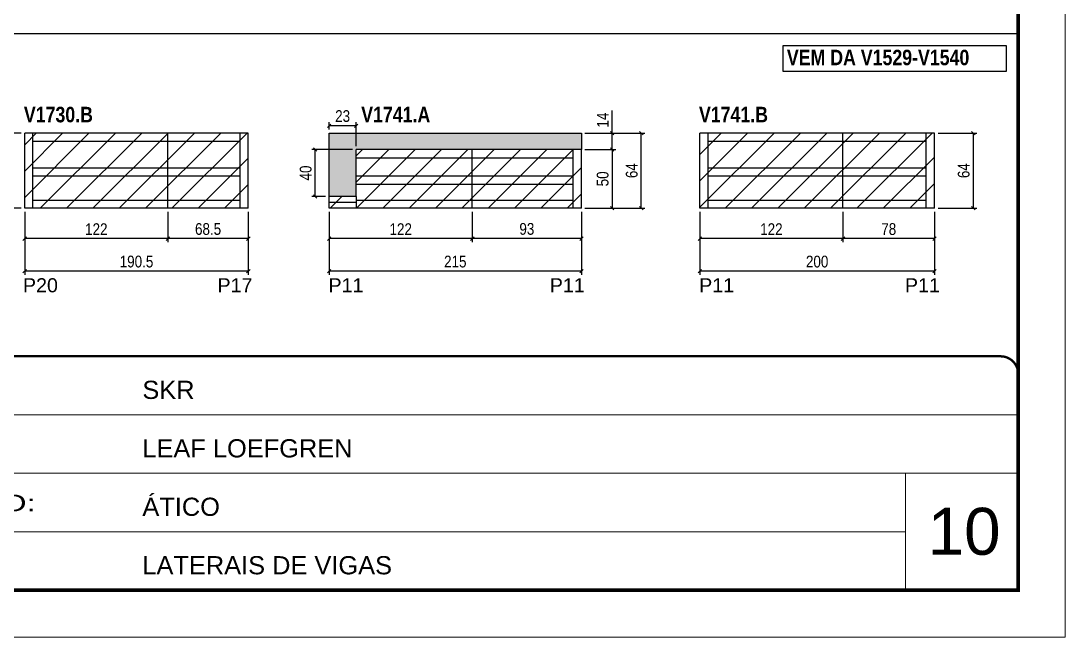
# Model space of a CAD drawing. Extents: x 3309 to 10008, y -2522 to 14608.
# Drawn here: x 5503 to 6393, y 11261 to 11786 of the extents above; entities that cross this region are included whole.
import ezdxf

# ---------------------------------------------------------------- set-up
doc = ezdxf.new("R2010")
doc.units = 0
doc.linetypes.add('CONTINUO', pattern=[0])
doc.linetypes.add('DASHED', pattern=[0.75, 0.5, -0.25])
for name, color, linetype in [('5', 5, 'Continuous'), ('COTA', 241, 'Continuous'), ('NOMENCLATURA', 7, 'Continuous'), ('Painéis', 200, 'Continuous'), ('SARR_2.2x10', 60, 'Continuous'), ('SARR_2.2x7', 40, 'Continuous')]:
    doc.layers.add(name, color=color, linetype=linetype)
for name, color, linetype, lineweight in [('CARIMBO', 255, 'Continuous', 9), ('Folhas', 255, 'Continuous', 9), ('Hachura', 251, 'Continuous', 9), ('SARRAFO DE PRESSAO', 251, 'DASHED', 9)]:
    doc.layers.add(name, color=color, linetype=linetype, lineweight=lineweight)
doc.styles.add('ARIAL', font='arial.ttf')
doc.styles.add('COTA TECNICA', font='techl___.ttf', dxfattribs={"height": 10})
doc.styles.get("Standard").update_dxf_attribs({"font": 'arial.ttf'})
doc.styles.add('TECNICA', font='techb___.ttf', dxfattribs={"height": 10})
doc.styles.add('Tecnologia', font='')
doc.styles.get('Tecnologia').set_extended_font_data('Forgotten Futurist')
doc.dimstyles.new('PAINEL', dxfattribs={"dimtxt": 10, "dimasz": 3, "dimexe": 3, "dimexo": 3, "dimgap": 3, "dimtad": 1, "dimdec": 1, "dimzin": 12, "dimdsep": 46, "dimtxsty": 'COTA TECNICA', "dimblk1": 'OBLIQUE', "dimblk2": 'OBLIQUE', "dimsah": 1, "dimcen": 0.9, "dimclrd": 4, "dimclre": 4, "dimclrt": 240, "dimadec": 1, "dimazin": 3, "dimtfac": 1, "dimtdec": 1, "dimtmove": 0, "dimatfit": 3, "dimfxl": 1, "dimtolj": 1, "dimtzin": 12, "dimarcsym": 0})

# ---------------------------------------------------------------- blocks, each defined once
blk = doc.blocks.new('9999999999')
at = {"color": 30, "linetype": 'CONTINUO'}
for p, q in [((98564.56, 34379.64), (99583.98, 34379.64)), ((98564.56, 34329.83), (99487.98, 34329.83)), ((99583.98, 34329.83), (99487.98, 34329.83)), ((99487.98, 34329.83), (99487.98, 34230.21)), ((98564.56, 34280.02), (99487.98, 34280.02))]:
    blk.add_line(p, q, dxfattribs=at)
at = {"color": 30, "linetype": 'CONTINUO', "const_width": 2}
blk.add_lwpolyline([(99583.98, 34230.21), (99583.98, 34414.45, 0.414214), (99568.98, 34429.45), (98228.98, 34429.45, 0.414214), (98213.98, 34414.45), (98213.98, 34245.21, 0.414214), (98228.98, 34230.21), (99583.98, 34230.21)], format="xyb", dxfattribs=at)
at = {"layer": 'Folhas'}
blk.add_lwpolyline([(98138.98, 34190.21), (99623.98, 34190.21), (99623.98, 35240.21), (98138.98, 35240.21)], close=True, dxfattribs=at)
at = {"layer": 'Folhas', "color": 30, "const_width": 3}
blk.add_lwpolyline([(98213.98, 34230.21), (99583.98, 34230.21), (99583.98, 35200.21), (98213.98, 35200.21)], close=True, dxfattribs=at)
at = {"color": 7, "linetype": 'Continuous', "ltscale": 5, "style": 'ARIAL'}
for s, height, p in [('SKR', 15.483, (98837.68, 34393.13)), ('LEAF LOEFGREN', 15.4829, (98837.68, 34343.32)), ('ÁTICO', 15.483, (98837.68, 34293.51)), ('LATERAIS DE VIGAS', 15.4829, (98837.68, 34243.7))]:
    blk.add_text(s, height=height, dxfattribs=at).set_placement(p)
at = {"layer": 'Folhas', "color": 7, "style": 'Tecnologia', "width": 1.5}
blk.add_text('PAVIMENTO:', height=14, dxfattribs=at).set_placement((98573.65, 34297.5))
blk = doc.blocks.new('_Oblique')
at = {"color": 0, "linetype": 'ByBlock', "lineweight": -2}
blk.add_line((-0.5, -0.5), (0.5, 0.5), dxfattribs=at)
blk = doc.blocks.new('*D2583')
at = {"layer": 'COTA', "color": 4, "linetype": 'ByBlock', "lineweight": -2, "transparency": 16777216}
for p, q in [((5628.32, 11623.11), (5628.32, 11597.2)), ((5696.82, 11623.11), (5696.82, 11597.2)), ((5696.82, 11600.2), (5628.32, 11600.2))]:
    blk.add_line(p, q, dxfattribs=at)
at = {"layer": 'Defpoints', "color": 0, "linetype": 'ByBlock', "transparency": 16777216}
for p in [(5628.32, 11626.11), (5696.82, 11626.11), (5628.32, 11600.2)]:
    blk.add_point(p, dxfattribs=at)
at = {"layer": 'COTA', "color": 4, "linetype": 'ByBlock', "lineweight": -2, "transparency": 16777216, "xscale": 3, "yscale": 3, "zscale": 3, "rotation": 180}
blk.add_blockref('_Oblique', (5628.32, 11600.2), dxfattribs=at)
at = {"layer": 'COTA', "color": 4, "linetype": 'ByBlock', "lineweight": -2, "transparency": 16777216, "xscale": 3, "yscale": 3, "zscale": 3}
blk.add_blockref('_Oblique', (5696.82, 11600.2), dxfattribs=at)
at = {"layer": 'COTA', "color": 240, "linetype": 'ByBlock', "transparency": 16777216, "insert": (5662.57, 11608.33), "char_height": 10, "attachment_point": 5, "style": 'COTA TECNICA'}
blk.add_mtext('\\A1;68.5', dxfattribs=at)
blk = doc.blocks.new('*D2584')
at = {"layer": 'COTA', "color": 4, "linetype": 'ByBlock', "lineweight": -2, "transparency": 16777216}
for p, q in [((5506.32, 11623.11), (5506.32, 11597.2)), ((5628.32, 11623.11), (5628.32, 11597.2)), ((5628.32, 11600.2), (5506.32, 11600.2))]:
    blk.add_line(p, q, dxfattribs=at)
at = {"layer": 'Defpoints', "color": 0, "linetype": 'ByBlock', "transparency": 16777216}
for p in [(5506.32, 11626.11), (5628.32, 11626.11), (5506.32, 11600.2)]:
    blk.add_point(p, dxfattribs=at)
at = {"layer": 'COTA', "color": 4, "linetype": 'ByBlock', "lineweight": -2, "transparency": 16777216, "xscale": 3, "yscale": 3, "zscale": 3, "rotation": 180}
blk.add_blockref('_Oblique', (5506.32, 11600.2), dxfattribs=at)
at = {"layer": 'COTA', "color": 4, "linetype": 'ByBlock', "lineweight": -2, "transparency": 16777216, "xscale": 3, "yscale": 3, "zscale": 3}
blk.add_blockref('_Oblique', (5628.32, 11600.2), dxfattribs=at)
at = {"layer": 'COTA', "color": 240, "linetype": 'ByBlock', "transparency": 16777216, "insert": (5567.32, 11608.25), "char_height": 10, "attachment_point": 5, "style": 'COTA TECNICA'}
blk.add_mtext('\\A1;122', dxfattribs=at)
blk = doc.blocks.new('*D2599')
at = {"layer": 'COTA', "color": 4, "linetype": 'ByBlock', "lineweight": -2, "transparency": 16777216}
for p, q in [((5506.32, 11623.11), (5506.32, 11569.49)), ((5696.82, 11623.11), (5696.82, 11569.49)), ((5696.82, 11572.49), (5506.32, 11572.49))]:
    blk.add_line(p, q, dxfattribs=at)
at = {"layer": 'Defpoints', "color": 0, "linetype": 'ByBlock', "transparency": 16777216}
for p in [(5506.32, 11626.11), (5696.82, 11626.11), (5506.32, 11572.49)]:
    blk.add_point(p, dxfattribs=at)
at = {"layer": 'COTA', "color": 4, "linetype": 'ByBlock', "lineweight": -2, "transparency": 16777216, "xscale": 3, "yscale": 3, "zscale": 3, "rotation": 180}
blk.add_blockref('_Oblique', (5506.32, 11572.49), dxfattribs=at)
at = {"layer": 'COTA', "color": 4, "linetype": 'ByBlock', "lineweight": -2, "transparency": 16777216, "xscale": 3, "yscale": 3, "zscale": 3}
blk.add_blockref('_Oblique', (5696.82, 11572.49), dxfattribs=at)
at = {"layer": 'COTA', "color": 240, "linetype": 'ByBlock', "transparency": 16777216, "insert": (5601.57, 11580.62), "char_height": 10, "attachment_point": 5, "style": 'COTA TECNICA'}
blk.add_mtext('\\A1;190.5', dxfattribs=at)
blk = doc.blocks.new('*D2585')
at = {"layer": 'COTA', "color": 4, "linetype": 'ByBlock', "lineweight": -2, "transparency": 16777216}
for p, q in [((5887.71, 11623.11), (5887.71, 11597.2)), ((5980.71, 11623.11), (5980.71, 11597.2)), ((5980.71, 11600.2), (5887.71, 11600.2))]:
    blk.add_line(p, q, dxfattribs=at)
at = {"layer": 'Defpoints', "color": 0, "linetype": 'ByBlock', "transparency": 16777216}
for p in [(5887.71, 11626.11), (5980.71, 11626.11), (5887.71, 11600.2)]:
    blk.add_point(p, dxfattribs=at)
at = {"layer": 'COTA', "color": 4, "linetype": 'ByBlock', "lineweight": -2, "transparency": 16777216, "xscale": 3, "yscale": 3, "zscale": 3, "rotation": 180}
blk.add_blockref('_Oblique', (5887.71, 11600.2), dxfattribs=at)
at = {"layer": 'COTA', "color": 4, "linetype": 'ByBlock', "lineweight": -2, "transparency": 16777216, "xscale": 3, "yscale": 3, "zscale": 3}
blk.add_blockref('_Oblique', (5980.71, 11600.2), dxfattribs=at)
at = {"layer": 'COTA', "color": 240, "linetype": 'ByBlock', "transparency": 16777216, "insert": (5934.21, 11608.44), "char_height": 10, "attachment_point": 5, "style": 'COTA TECNICA'}
blk.add_mtext('\\A1;93', dxfattribs=at)
blk = doc.blocks.new('*D2586')
at = {"layer": 'COTA', "color": 4, "linetype": 'ByBlock', "lineweight": -2, "transparency": 16777216}
for p, q in [((5765.71, 11623.11), (5765.71, 11597.2)), ((5887.71, 11623.11), (5887.71, 11597.2)), ((5887.71, 11600.2), (5765.71, 11600.2))]:
    blk.add_line(p, q, dxfattribs=at)
at = {"layer": 'Defpoints', "color": 0, "linetype": 'ByBlock', "transparency": 16777216}
for p in [(5765.71, 11626.11), (5887.71, 11626.11), (5765.71, 11600.2)]:
    blk.add_point(p, dxfattribs=at)
at = {"layer": 'COTA', "color": 4, "linetype": 'ByBlock', "lineweight": -2, "transparency": 16777216, "xscale": 3, "yscale": 3, "zscale": 3, "rotation": 180}
blk.add_blockref('_Oblique', (5765.71, 11600.2), dxfattribs=at)
at = {"layer": 'COTA', "color": 4, "linetype": 'ByBlock', "lineweight": -2, "transparency": 16777216, "xscale": 3, "yscale": 3, "zscale": 3}
blk.add_blockref('_Oblique', (5887.71, 11600.2), dxfattribs=at)
at = {"layer": 'COTA', "color": 240, "linetype": 'ByBlock', "transparency": 16777216, "insert": (5826.71, 11608.25), "char_height": 10, "attachment_point": 5, "style": 'COTA TECNICA'}
blk.add_mtext('\\A1;122', dxfattribs=at)
blk = doc.blocks.new('*D2600')
at = {"layer": 'COTA', "color": 4, "linetype": 'ByBlock', "lineweight": -2, "transparency": 16777216}
for p, q in [((5765.71, 11623.11), (5765.71, 11569.49)), ((5980.71, 11623.11), (5980.71, 11569.49)), ((5980.71, 11572.49), (5765.71, 11572.49))]:
    blk.add_line(p, q, dxfattribs=at)
at = {"layer": 'Defpoints', "color": 0, "linetype": 'ByBlock', "transparency": 16777216}
for p in [(5765.71, 11626.11), (5980.71, 11626.11), (5765.71, 11572.49)]:
    blk.add_point(p, dxfattribs=at)
at = {"layer": 'COTA', "color": 4, "linetype": 'ByBlock', "lineweight": -2, "transparency": 16777216, "xscale": 3, "yscale": 3, "zscale": 3, "rotation": 180}
blk.add_blockref('_Oblique', (5765.71, 11572.49), dxfattribs=at)
at = {"layer": 'COTA', "color": 4, "linetype": 'ByBlock', "lineweight": -2, "transparency": 16777216, "xscale": 3, "yscale": 3, "zscale": 3}
blk.add_blockref('_Oblique', (5980.71, 11572.49), dxfattribs=at)
at = {"layer": 'COTA', "color": 240, "linetype": 'ByBlock', "transparency": 16777216, "insert": (5873.21, 11580.6), "char_height": 10, "attachment_point": 5, "style": 'COTA TECNICA'}
blk.add_mtext('\\A1;215', dxfattribs=at)
blk = doc.blocks.new('*D2587')
at = {"layer": 'COTA', "color": 4, "linetype": 'ByBlock', "lineweight": -2, "transparency": 16777216}
for p, q in [((6203.57, 11623.11), (6203.57, 11597.2)), ((6281.57, 11623.11), (6281.57, 11597.2)), ((6281.57, 11600.2), (6203.57, 11600.2))]:
    blk.add_line(p, q, dxfattribs=at)
at = {"layer": 'Defpoints', "color": 0, "linetype": 'ByBlock', "transparency": 16777216}
for p in [(6203.57, 11626.11), (6281.57, 11626.11), (6203.57, 11600.2)]:
    blk.add_point(p, dxfattribs=at)
at = {"layer": 'COTA', "color": 4, "linetype": 'ByBlock', "lineweight": -2, "transparency": 16777216, "xscale": 3, "yscale": 3, "zscale": 3, "rotation": 180}
blk.add_blockref('_Oblique', (6203.57, 11600.2), dxfattribs=at)
at = {"layer": 'COTA', "color": 4, "linetype": 'ByBlock', "lineweight": -2, "transparency": 16777216, "xscale": 3, "yscale": 3, "zscale": 3}
blk.add_blockref('_Oblique', (6281.57, 11600.2), dxfattribs=at)
at = {"layer": 'COTA', "color": 240, "linetype": 'ByBlock', "transparency": 16777216, "insert": (6242.57, 11608.29), "char_height": 10, "attachment_point": 5, "style": 'COTA TECNICA'}
blk.add_mtext('\\A1;78', dxfattribs=at)
blk = doc.blocks.new('*D2588')
at = {"layer": 'COTA', "color": 4, "linetype": 'ByBlock', "lineweight": -2, "transparency": 16777216}
for p, q in [((6081.57, 11623.11), (6081.57, 11597.2)), ((6203.57, 11623.11), (6203.57, 11597.2)), ((6203.57, 11600.2), (6081.57, 11600.2))]:
    blk.add_line(p, q, dxfattribs=at)
at = {"layer": 'Defpoints', "color": 0, "linetype": 'ByBlock', "transparency": 16777216}
for p in [(6081.57, 11626.11), (6203.57, 11626.11), (6081.57, 11600.2)]:
    blk.add_point(p, dxfattribs=at)
at = {"layer": 'COTA', "color": 4, "linetype": 'ByBlock', "lineweight": -2, "transparency": 16777216, "xscale": 3, "yscale": 3, "zscale": 3, "rotation": 180}
blk.add_blockref('_Oblique', (6081.57, 11600.2), dxfattribs=at)
at = {"layer": 'COTA', "color": 4, "linetype": 'ByBlock', "lineweight": -2, "transparency": 16777216, "xscale": 3, "yscale": 3, "zscale": 3}
blk.add_blockref('_Oblique', (6203.57, 11600.2), dxfattribs=at)
at = {"layer": 'COTA', "color": 240, "linetype": 'ByBlock', "transparency": 16777216, "insert": (6142.57, 11608.25), "char_height": 10, "attachment_point": 5, "style": 'COTA TECNICA'}
blk.add_mtext('\\A1;122', dxfattribs=at)
blk = doc.blocks.new('*D2601')
at = {"layer": 'COTA', "color": 4, "linetype": 'ByBlock', "lineweight": -2, "transparency": 16777216}
for p, q in [((6081.57, 11623.11), (6081.57, 11569.49)), ((6281.57, 11623.11), (6281.57, 11569.49)), ((6281.57, 11572.49), (6081.57, 11572.49))]:
    blk.add_line(p, q, dxfattribs=at)
at = {"layer": 'Defpoints', "color": 0, "linetype": 'ByBlock', "transparency": 16777216}
for p in [(6081.57, 11626.11), (6281.57, 11626.11), (6081.57, 11572.49)]:
    blk.add_point(p, dxfattribs=at)
at = {"layer": 'COTA', "color": 4, "linetype": 'ByBlock', "lineweight": -2, "transparency": 16777216, "xscale": 3, "yscale": 3, "zscale": 3, "rotation": 180}
blk.add_blockref('_Oblique', (6081.57, 11572.49), dxfattribs=at)
at = {"layer": 'COTA', "color": 4, "linetype": 'ByBlock', "lineweight": -2, "transparency": 16777216, "xscale": 3, "yscale": 3, "zscale": 3}
blk.add_blockref('_Oblique', (6281.57, 11572.49), dxfattribs=at)
at = {"layer": 'COTA', "color": 240, "linetype": 'ByBlock', "transparency": 16777216, "insert": (6181.57, 11580.59), "char_height": 10, "attachment_point": 5, "style": 'COTA TECNICA'}
blk.add_mtext('\\A1;200', dxfattribs=at)
blk = doc.blocks.new('*D2602')
at = {"layer": 'COTA', "color": 4, "lineweight": -2, "transparency": 16777216}
for p, q in [((6284.57, 11690.11), (6317.59, 11690.11)), ((6314.59, 11690.11), (6314.59, 11626.11)), ((6284.57, 11626.11), (6317.59, 11626.11))]:
    blk.add_line(p, q, dxfattribs=at)
at = {"layer": 'Defpoints', "color": 0, "transparency": 16777216}
for p in [(6281.57, 11690.11), (6281.57, 11626.11), (6314.59, 11626.11)]:
    blk.add_point(p, dxfattribs=at)
at = {"layer": 'COTA', "color": 4, "lineweight": -2, "transparency": 16777216, "xscale": 3, "yscale": 3, "zscale": 3}
for p, rotation in [((6314.59, 11690.11), 90), ((6314.59, 11626.11), 270)]:
    blk.add_blockref('_Oblique', p, dxfattribs=dict(at, rotation=rotation))
at = {"layer": 'COTA', "color": 240, "transparency": 16777216, "insert": (6306.48, 11658.11), "char_height": 10, "attachment_point": 5, "rotation": 90, "style": 'COTA TECNICA'}
blk.add_mtext('\\A1;64', dxfattribs=at)
blk = doc.blocks.new('*D2603')
at = {"layer": 'COTA', "color": 4, "lineweight": -2, "transparency": 16777216}
for p, q in [((5503.32, 11690.11), (5484.69, 11690.11)), ((5487.69, 11626.11), (5487.69, 11690.11)), ((5503.32, 11626.11), (5484.69, 11626.11))]:
    blk.add_line(p, q, dxfattribs=at)
at = {"layer": 'Defpoints', "color": 0, "transparency": 16777216}
for p in [(5487.69, 11690.11), (5506.32, 11690.11), (5506.32, 11626.11)]:
    blk.add_point(p, dxfattribs=at)
at = {"layer": 'COTA', "color": 4, "lineweight": -2, "transparency": 16777216, "xscale": 3, "yscale": 3, "zscale": 3}
for p, rotation in [((5487.69, 11690.11), 90), ((5487.69, 11626.11), 270)]:
    blk.add_blockref('_Oblique', p, dxfattribs=dict(at, rotation=rotation))
at = {"layer": 'COTA', "color": 240, "transparency": 16777216, "insert": (5479.59, 11658.11), "char_height": 10, "attachment_point": 5, "rotation": 90, "style": 'COTA TECNICA'}
blk.add_mtext('\\A1;64', dxfattribs=at)
blk = doc.blocks.new('*D2604')
at = {"layer": 'Defpoints', "color": 0, "transparency": 16777216}
for p in [(5753.86, 11676.11), (5788.71, 11676.11), (5765.71, 11636.11)]:
    blk.add_point(p, dxfattribs=at)
at = {"layer": 'SARR_2.2x10', "color": 4, "lineweight": -2, "transparency": 16777216}
for p, q in [((5785.71, 11676.11), (5750.86, 11676.11)), ((5753.86, 11636.11), (5753.86, 11676.11)), ((5762.71, 11636.11), (5750.86, 11636.11))]:
    blk.add_line(p, q, dxfattribs=at)
at = {"layer": 'SARR_2.2x10', "color": 4, "lineweight": -2, "transparency": 16777216, "xscale": 3, "yscale": 3, "zscale": 3}
for p, rotation in [((5753.86, 11676.11), 90), ((5753.86, 11636.11), 270)]:
    blk.add_blockref('_Oblique', p, dxfattribs=dict(at, rotation=rotation))
at = {"layer": 'SARR_2.2x10', "color": 240, "transparency": 16777216, "insert": (5745.76, 11656.11), "char_height": 10, "attachment_point": 5, "rotation": 90, "style": 'COTA TECNICA'}
blk.add_mtext('\\A1;40', dxfattribs=at)
blk = doc.blocks.new('*D2605')
at = {"layer": 'Defpoints', "color": 0, "transparency": 16777216}
for p in [(5765.71, 11696.36), (5765.71, 11690.11), (5788.71, 11676.11)]:
    blk.add_point(p, dxfattribs=at)
at = {"layer": 'SARR_2.2x10', "color": 4, "lineweight": -2, "transparency": 16777216}
for p, q in [((5765.71, 11693.11), (5765.71, 11699.36)), ((5788.71, 11696.36), (5765.71, 11696.36)), ((5788.71, 11679.11), (5788.71, 11699.36))]:
    blk.add_line(p, q, dxfattribs=at)
at = {"layer": 'SARR_2.2x10', "color": 4, "lineweight": -2, "transparency": 16777216, "xscale": 3, "yscale": 3, "zscale": 3, "rotation": 180}
blk.add_blockref('_Oblique', (5765.71, 11696.36), dxfattribs=at)
at = {"layer": 'SARR_2.2x10', "color": 4, "lineweight": -2, "transparency": 16777216, "xscale": 3, "yscale": 3, "zscale": 3}
blk.add_blockref('_Oblique', (5788.71, 11696.36), dxfattribs=at)
at = {"layer": 'SARR_2.2x10', "color": 240, "transparency": 16777216, "insert": (5777.21, 11704.58), "char_height": 10, "attachment_point": 5, "style": 'COTA TECNICA'}
blk.add_mtext('\\A1;23', dxfattribs=at)
blk = doc.blocks.new('*D2606')
at = {"layer": 'Defpoints', "color": 0, "transparency": 16777216}
for p in [(5980.71, 11676.11), (5980.71, 11626.11), (6006.95, 11626.11)]:
    blk.add_point(p, dxfattribs=at)
at = {"layer": 'SARR_2.2x10', "color": 4, "lineweight": -2, "transparency": 16777216}
for p, q in [((5983.71, 11676.11), (6009.95, 11676.11)), ((6006.95, 11676.11), (6006.95, 11626.11)), ((5983.71, 11626.11), (6009.95, 11626.11))]:
    blk.add_line(p, q, dxfattribs=at)
at = {"layer": 'SARR_2.2x10', "color": 4, "lineweight": -2, "transparency": 16777216, "xscale": 3, "yscale": 3, "zscale": 3}
for p, rotation in [((6006.95, 11676.11), 90), ((6006.95, 11626.11), 270)]:
    blk.add_blockref('_Oblique', p, dxfattribs=dict(at, rotation=rotation))
at = {"layer": 'SARR_2.2x10', "color": 240, "transparency": 16777216, "insert": (5998.84, 11651.11), "char_height": 10, "attachment_point": 5, "rotation": 90, "style": 'COTA TECNICA'}
blk.add_mtext('\\A1;50', dxfattribs=at)
blk = doc.blocks.new('*D2607')
at = {"layer": 'Defpoints', "color": 0, "transparency": 16777216}
for p in [(5980.71, 11690.11), (6006.95, 11690.11), (5980.71, 11676.11)]:
    blk.add_point(p, dxfattribs=at)
at = {"layer": 'SARR_2.2x10', "color": 4, "lineweight": -2, "transparency": 16777216}
for p, q in [((6006.95, 11690.11), (6006.95, 11709.23)), ((5983.71, 11690.11), (6009.95, 11690.11)), ((6006.95, 11676.11), (6006.95, 11690.11)), ((5983.71, 11676.11), (6009.95, 11676.11))]:
    blk.add_line(p, q, dxfattribs=at)
at = {"layer": 'SARR_2.2x10', "color": 4, "lineweight": -2, "transparency": 16777216, "xscale": 3, "yscale": 3, "zscale": 3}
for p, rotation in [((6006.95, 11690.11), 90), ((6006.95, 11676.11), 270)]:
    blk.add_blockref('_Oblique', p, dxfattribs=dict(at, rotation=rotation))
at = {"layer": 'SARR_2.2x10', "color": 240, "transparency": 16777216, "insert": (5998.88, 11701.17), "char_height": 10, "attachment_point": 5, "rotation": 90, "style": 'COTA TECNICA'}
blk.add_mtext('\\A1;14', dxfattribs=at)
blk = doc.blocks.new('*D2608')
at = {"layer": 'Defpoints', "color": 0, "transparency": 16777216}
for p in [(5980.71, 11690.11), (6031.71, 11690.11), (5980.71, 11626.11)]:
    blk.add_point(p, dxfattribs=at)
at = {"layer": 'SARR_2.2x10', "color": 4, "lineweight": -2, "transparency": 16777216}
for p, q in [((5983.71, 11690.11), (6034.71, 11690.11)), ((6031.71, 11626.11), (6031.71, 11690.11)), ((5983.71, 11626.11), (6034.71, 11626.11))]:
    blk.add_line(p, q, dxfattribs=at)
at = {"layer": 'SARR_2.2x10', "color": 4, "lineweight": -2, "transparency": 16777216, "xscale": 3, "yscale": 3, "zscale": 3}
for p, rotation in [((6031.71, 11690.11), 90), ((6031.71, 11626.11), 270)]:
    blk.add_blockref('_Oblique', p, dxfattribs=dict(at, rotation=rotation))
at = {"layer": 'SARR_2.2x10', "color": 240, "transparency": 16777216, "insert": (6023.6, 11658.11), "char_height": 10, "attachment_point": 5, "rotation": 90, "style": 'COTA TECNICA'}
blk.add_mtext('\\A1;64', dxfattribs=at)

msp = doc.modelspace()

# ---------------------------------------------------------------- hatches: boundary and pattern name
at = {"layer": 'COTA'}
h = msp.add_hatch(dxfattribs=at)
h.set_pattern_fill('AR-CONC', color=256, scale=0.03)
h.set_pattern_definition([(50, (5.8466, 0), (5.46554, -0.4781726), [0.5715, -6.2865]), (355, (5.8466, 0), (-1.0573026, 5.7317054), [0.4572, -5.0292175]), (100.451445, (6.302, -0.04), (4.4082374, 5.2535326), [0.4857003, -5.3427073]), (46.1842, (5.8466, 1.524), (8.1323712, -1.26127), [0.85725, -9.42975]), (96.63556, (6.524, 1.419), (7.122124, 7.4227837), [0.7285507, -8.014068]), (351.18415, (5.847, 1.524), (7.122124, 7.422784), [0.685799, -7.543792]), (21, (6.6086, 1.143), (4.5484317, -3.067956), [0.5715, -6.2865]), (326, (6.6086, 1.143), (1.8540609, 5.525639), [0.4572, -5.0292]), (71.451445, (6.9876, 0.8873), (6.4024926, 2.457683), [0.4857003, -5.3426981]), (37.5, (5.8466, 0), (0.0926581, 2.53665117), [0, -4.96824, 0, -5.1054, 0, -5.04825]), (7.5, (5.8466, 0), (2.0045899, 3.00541724), [0, -2.91084, 0, -4.85394, 0, -1.92405]), (327.5, (4.1473, 0), (4.06771786, -0.17186232), [0, -1.905, 0, -5.9436, 0, -7.8867]), (317.5, (3.3853, 0), (4.4438754, 0.7627947), [0, -2.4765, 0, -3.94716, 0, -5.6007])])
h.paths.add_polyline_path([(5765.71, 11636.11), (5788.71, 11636.11), (5788.71, 11676.11), (5980.71, 11676.11), (5980.71, 11690.11), (5765.71, 11690.11)])
at = {"layer": 'Hachura', "linetype": 'ByBlock'}
h = msp.add_hatch(dxfattribs=at)
h.set_pattern_fill('ANSI31', color=256, scale=5)
h.paths.add_polyline_path([(5379.68, 11626.11), (5379.68, 11672.11), (5257.68, 11672.11), (5257.68, 11626.11)])
h.paths.add_polyline_path([(5379.68, 11626.11), (5448.18, 11626.11), (5448.18, 11672.11), (5379.68, 11672.11)])
h.paths.add_polyline_path([(5506.32, 11690.11), (5506.32, 11626.11), (5628.32, 11626.11), (5628.32, 11690.11)])
h.paths.add_polyline_path([(5628.32, 11690.11), (5628.32, 11626.11), (5696.82, 11626.11), (5696.82, 11690.11)])
h.paths.add_polyline_path([(5788.71, 11676.11), (5788.71, 11636.11), (5765.71, 11636.11), (5765.71, 11626.11), (5887.71, 11626.11), (5887.71, 11676.11)])
h.paths.add_polyline_path([(5887.71, 11676.11), (5887.71, 11626.11), (5980.71, 11626.11), (5980.71, 11676.11)])
h.paths.add_polyline_path([(6081.57, 11690.11), (6081.57, 11626.11), (6203.57, 11626.11), (6203.57, 11690.11)])
h.paths.add_polyline_path([(6281.57, 11690.11), (6203.57, 11690.11), (6203.57, 11626.11), (6281.57, 11626.11)])

# ---------------------------------------------------------------- linework, layer by layer
at = {"layer": 'COTA'}
for p, q in [((4982.87, 11774.87), (6352.87, 11774.87)), ((5765.71, 11636.11), (5765.71, 11690.11)), ((5765.71, 11690.11), (5980.71, 11690.11)), ((5980.71, 11690.11), (5980.71, 11676.11)), ((5788.71, 11636.11), (5788.71, 11626.11))]:
    msp.add_line(p, q, dxfattribs=at)
at = {"layer": 'NOMENCLATURA'}
msp.add_lwpolyline([(6152.56, 11764.66), (6342.62, 11764.66), (6342.62, 11742.67), (6152.56, 11742.67)], close=True, dxfattribs=at)
at = {"layer": 'Painéis', "linetype": 'ByBlock'}
for p, q in [((5696.82, 11690.11), (5506.32, 11690.11)), ((5506.32, 11626.11), (5506.32, 11690.11)), ((5628.32, 11626.11), (5628.32, 11690.11)), ((5696.82, 11626.11), (5696.82, 11690.11)), ((6281.57, 11690.11), (6081.57, 11690.11)), ((6081.57, 11626.11), (6081.57, 11690.11)), ((6203.57, 11626.11), (6203.57, 11690.11)), ((6281.57, 11626.11), (6281.57, 11690.11)), ((5980.71, 11676.11), (5788.71, 11676.11)), ((5788.71, 11636.11), (5788.71, 11676.11)), ((5887.71, 11626.11), (5887.71, 11676.11)), ((5980.71, 11626.11), (5980.71, 11676.11)), ((5765.71, 11626.11), (5765.71, 11636.11)), ((5788.71, 11636.11), (5765.71, 11636.11)), ((5696.82, 11626.11), (5506.32, 11626.11)), ((5980.71, 11626.11), (5765.71, 11626.11)), ((6281.57, 11626.11), (6081.57, 11626.11))]:
    msp.add_line(p, q, dxfattribs=at)
at = {"layer": 'SARR_2.2x10'}
msp.add_line((5788.71, 11631.11), (5765.71, 11631.11), dxfattribs=at)
at = {"layer": 'SARR_2.2x7', "linetype": 'Continuous'}
for p, q in [((5513.32, 11626.11), (5513.32, 11690.11)), ((5689.82, 11626.11), (5689.82, 11690.11)), ((6088.57, 11626.11), (6088.57, 11690.11)), ((6274.57, 11626.11), (6274.57, 11690.11)), ((5513.32, 11683.11), (5628.32, 11683.11)), ((5628.32, 11683.11), (5689.82, 11683.11)), ((5973.71, 11626.11), (5973.71, 11676.11)), ((6088.57, 11683.11), (6203.57, 11683.11)), ((6203.57, 11683.11), (6274.57, 11683.11)), ((5788.71, 11669.11), (5973.71, 11669.11)), ((5513.32, 11660.65), (5628.32, 11660.65)), ((5628.32, 11660.65), (5689.82, 11660.65)), ((6088.57, 11660.65), (6203.57, 11660.65)), ((6203.57, 11660.65), (6274.57, 11660.65)), ((5513.32, 11653.65), (5628.32, 11653.65)), ((5628.32, 11653.65), (5689.82, 11653.65)), ((5788.71, 11653.64), (5973.71, 11653.64)), ((6088.57, 11653.65), (6203.57, 11653.65)), ((6203.57, 11653.65), (6274.57, 11653.65)), ((5788.71, 11646.64), (5973.71, 11646.64)), ((5513.32, 11633.11), (5628.32, 11633.11)), ((5628.32, 11633.11), (5689.82, 11633.11)), ((5788.71, 11633.11), (5973.71, 11633.11)), ((6088.57, 11633.11), (6203.57, 11633.11)), ((6203.57, 11633.11), (6274.57, 11633.11))]:
    msp.add_line(p, q, dxfattribs=at)

# ---------------------------------------------------------------- block references
at = {"layer": 'SARRAFO DE PRESSAO', "color": 6, "linetype": 'ByBlock'}
msp.add_blockref('9999999999', (-93231.11, -22929.5), dxfattribs=at)

# ---------------------------------------------------------------- texts
at = {"layer": '5', "linetype": 'Continuous'}
for s, rotation, p in [('P20', 359.99996, (5504.78, 11554.47)), ('P17', 359.99996, (5670.57, 11554.47)), ('P11', 0.00004, (5765.16, 11554.47)), ('P11', 0.00004, (5953.72, 11554.47)), ('P11', 0.00004, (6081.01, 11554.47)), ('P11', 0.00004, (6256.34, 11554.47))]:
    msp.add_text(s, height=12, rotation=rotation, dxfattribs=at).set_placement(p)
at = {"layer": 'CARIMBO', "style": 'ARIAL'}
msp.add_text('10', height=40, dxfattribs=at).set_placement((6275.73, 11330.85))
at = {"layer": 'NOMENCLATURA', "style": 'TECNICA'}
for s, p in [('VEM DA V1529-V1540 ', (6155.77, 11747.92)), ('V1730.B', (5505.6, 11699.3)), ('V1741.A', (5793.05, 11699.3)), ('V1741.B', (6080.85, 11699.3))]:
    msp.add_text(s, height=13.2, dxfattribs=at).set_placement(p)

# ---------------------------------------------------------------- dimensions: what is measured, and where the dimension line sits
at = {"layer": 'COTA'}
for base, p1, p2, picture, middle in [((5487.69, 11690.11), (5506.32, 11626.11), (5506.32, 11690.11), '*D2603', (5479.59, 11658.11)), ((6314.59, 11626.11), (6281.57, 11690.11), (6281.57, 11626.11), '*D2602', (6306.48, 11658.11))]:
    dim = msp.add_linear_dim(base=base, p1=p1, p2=p2, angle=90, dimstyle='PAINEL', dxfattribs=at)
    dim.commit()
    dim.dimension.update_dxf_attribs({"geometry": picture, "text_midpoint": middle})
at = {"layer": 'COTA', "linetype": 'ByBlock'}
for base, p1, p2, picture, middle in [((5506.32, 11600.2), (5628.32, 11626.11), (5506.32, 11626.11), '*D2584', (5567.32, 11608.25)), ((5765.71, 11600.2), (5887.71, 11626.11), (5765.71, 11626.11), '*D2586', (5826.71, 11608.25)), ((6081.57, 11600.2), (6203.57, 11626.11), (6081.57, 11626.11), '*D2588', (6142.57, 11608.25))]:
    dim = msp.add_linear_dim(base=base, p1=p1, p2=p2, angle=180, dimstyle='PAINEL', override={"dimtmove": 1}, dxfattribs=at)
    dim.commit()
    dim.dimension.update_dxf_attribs({"geometry": picture, "text_midpoint": middle})
for base, p1, p2, picture, middle in [((5506.32, 11572.49), (5696.82, 11626.11), (5506.32, 11626.11), '*D2599', (5601.57, 11580.62)), ((5628.32, 11600.2), (5696.82, 11626.11), (5628.32, 11626.11), '*D2583', (5662.57, 11608.33)), ((5765.71, 11572.49), (5980.71, 11626.11), (5765.71, 11626.11), '*D2600', (5873.21, 11580.6)), ((5887.71, 11600.2), (5980.71, 11626.11), (5887.71, 11626.11), '*D2585', (5934.21, 11608.44)), ((6081.57, 11572.49), (6281.57, 11626.11), (6081.57, 11626.11), '*D2601', (6181.57, 11580.59)), ((6203.57, 11600.2), (6281.57, 11626.11), (6203.57, 11626.11), '*D2587', (6242.57, 11608.29))]:
    dim = msp.add_linear_dim(base=base, p1=p1, p2=p2, angle=180, dimstyle='PAINEL', dxfattribs=at)
    dim.commit()
    dim.dimension.update_dxf_attribs({"geometry": picture, "text_midpoint": middle})
at = {"layer": 'SARR_2.2x10'}
dim = msp.add_linear_dim(base=(5765.71, 11696.36), p1=(5788.71, 11676.11), p2=(5765.71, 11690.11), dimstyle='PAINEL', dxfattribs=at)
dim.commit()
dim.dimension.update_dxf_attribs({"geometry": '*D2605', "text_midpoint": (5777.21, 11704.58)})
for base, p1, p2, picture, middle in [((6006.95, 11690.11), (5980.71, 11676.11), (5980.71, 11690.11), '*D2607', (5998.88, 11701.17)), ((6031.71, 11690.11), (5980.71, 11626.11), (5980.71, 11690.11), '*D2608', (6023.6, 11658.11)), ((5753.86, 11676.11), (5765.71, 11636.11), (5788.71, 11676.11), '*D2604', (5745.76, 11656.11)), ((6006.95, 11626.11), (5980.71, 11676.11), (5980.71, 11626.11), '*D2606', (5998.84, 11651.11))]:
    dim = msp.add_linear_dim(base=base, p1=p1, p2=p2, angle=90, dimstyle='PAINEL', dxfattribs=at)
    dim.commit()
    dim.dimension.update_dxf_attribs({"geometry": picture, "text_midpoint": middle})

doc.saveas('drawing.dxf')
